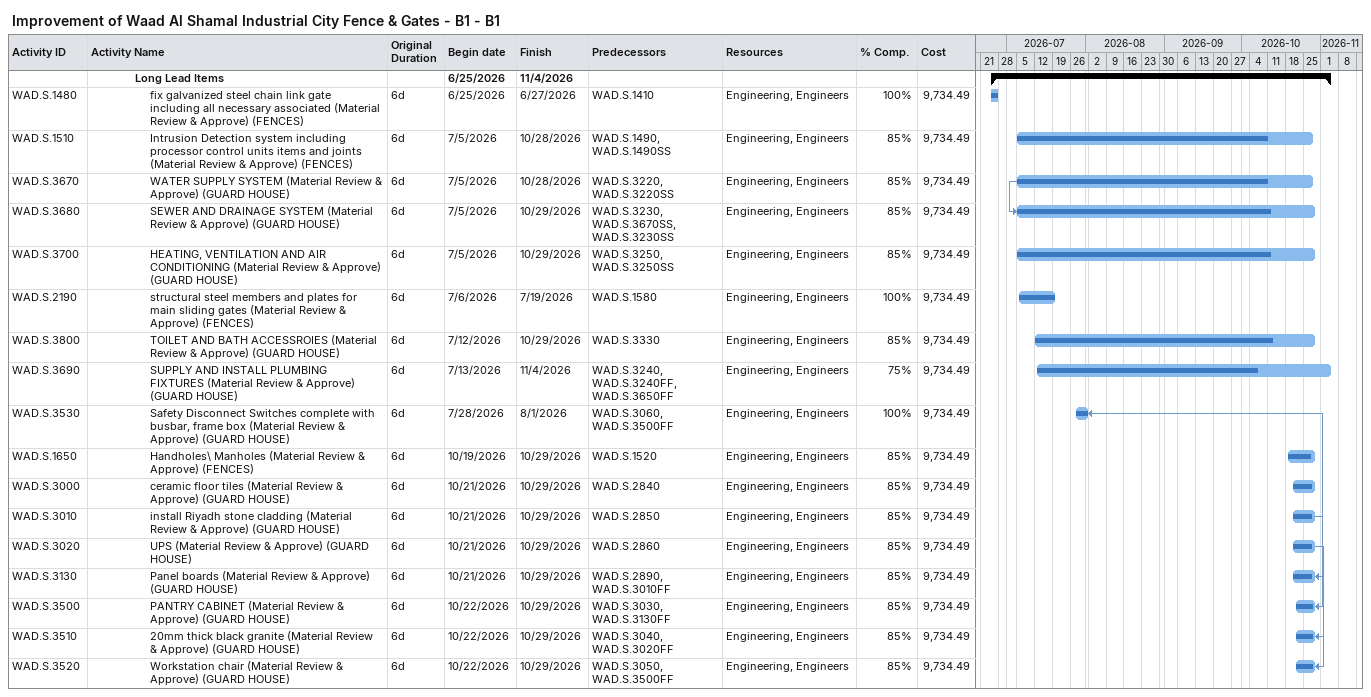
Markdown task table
Improvement of Waad Al Shamal Industrial City Fence & Gates - B1 - B1

| ID | Level | Task | Original duration | Start | Finish | Predecessors | Resources | % complete | Cost |
|---|---|---|---|---|---|---|---|---|---|
|  | 4 | **Long Lead Items** |  | 2026-06-25 | 2026-11-04 |  |  |  |  |
| WAD.S.1480 | 5 | fix galvanized steel chain link gate including all necessary associated (Material Review & Approve) (FENCES) | 6d | 2026-06-25 | 2026-06-27 | WAD.S.1410 | Engineering, Engineers | 100 | 9734.49 |
| WAD.S.1510 | 5 | Intrusion Detection system including processor control units items and joints (Material Review & Approve) (FENCES) | 6d | 2026-07-05 | 2026-10-28 | WAD.S.1490, WAD.S.1490SS | Engineering, Engineers | 85 | 9734.49 |
| WAD.S.3670 | 5 | WATER SUPPLY SYSTEM (Material Review & Approve) (GUARD HOUSE) | 6d | 2026-07-05 | 2026-10-28 | WAD.S.3220, WAD.S.3220SS | Engineering, Engineers | 85 | 9734.49 |
| WAD.S.3680 | 5 | SEWER AND DRAINAGE SYSTEM (Material Review & Approve) (GUARD HOUSE) | 6d | 2026-07-05 | 2026-10-29 | WAD.S.3230, WAD.S.3670SS, WAD.S.3230SS | Engineering, Engineers | 85 | 9734.49 |
| WAD.S.3700 | 5 | HEATING, VENTILATION AND AIR CONDITIONING (Material Review & Approve) (GUARD HOUSE) | 6d | 2026-07-05 | 2026-10-29 | WAD.S.3250, WAD.S.3250SS | Engineering, Engineers | 85 | 9734.49 |
| WAD.S.2190 | 5 | structural steel members and plates for main sliding gates (Material Review & Approve) (FENCES) | 6d | 2026-07-06 | 2026-07-19 | WAD.S.1580 | Engineering, Engineers | 100 | 9734.49 |
| WAD.S.3800 | 5 | TOILET AND BATH ACCESSROIES (Material Review & Approve) (GUARD HOUSE) | 6d | 2026-07-12 | 2026-10-29 | WAD.S.3330 | Engineering, Engineers | 85 | 9734.49 |
| WAD.S.3690 | 5 | SUPPLY AND INSTALL PLUMBING FIXTURES (Material Review & Approve) (GUARD HOUSE) | 6d | 2026-07-13 | 2026-11-04 | WAD.S.3240, WAD.S.3240FF, WAD.S.3650FF | Engineering, Engineers | 75 | 9734.49 |
| WAD.S.3530 | 5 | Safety Disconnect Switches complete with busbar, frame box (Material Review & Approve) (GUARD HOUSE) | 6d | 2026-07-28 | 2026-08-01 | WAD.S.3060, WAD.S.3500FF | Engineering, Engineers | 100 | 9734.49 |
| WAD.S.1650 | 5 | Handholes\ Manholes (Material Review & Approve) (FENCES) | 6d | 2026-10-19 | 2026-10-29 | WAD.S.1520 | Engineering, Engineers | 85 | 9734.49 |
| WAD.S.3000 | 5 | ceramic floor tiles (Material Review & Approve) (GUARD HOUSE) | 6d | 2026-10-21 | 2026-10-29 | WAD.S.2840 | Engineering, Engineers | 85 | 9734.49 |
| WAD.S.3010 | 5 | install Riyadh stone cladding (Material Review & Approve) (GUARD HOUSE) | 6d | 2026-10-21 | 2026-10-29 | WAD.S.2850 | Engineering, Engineers | 85 | 9734.49 |
| WAD.S.3020 | 5 | UPS (Material Review & Approve) (GUARD HOUSE) | 6d | 2026-10-21 | 2026-10-29 | WAD.S.2860 | Engineering, Engineers | 85 | 9734.49 |
| WAD.S.3130 | 5 | Panel boards (Material Review & Approve) (GUARD HOUSE) | 6d | 2026-10-21 | 2026-10-29 | WAD.S.2890, WAD.S.3010FF | Engineering, Engineers | 85 | 9734.49 |
| WAD.S.3500 | 5 | PANTRY CABINET (Material Review & Approve) (GUARD HOUSE) | 6d | 2026-10-22 | 2026-10-29 | WAD.S.3030, WAD.S.3130FF | Engineering, Engineers | 85 | 9734.49 |
| WAD.S.3510 | 5 | 20mm thick black granite (Material Review & Approve) (GUARD HOUSE) | 6d | 2026-10-22 | 2026-10-29 | WAD.S.3040, WAD.S.3020FF | Engineering, Engineers | 85 | 9734.49 |
| WAD.S.3520 | 5 | Workstation chair (Material Review & Approve) (GUARD HOUSE) | 6d | 2026-10-22 | 2026-10-29 | WAD.S.3050, WAD.S.3500FF | Engineering, Engineers | 85 | 9734.49 |
